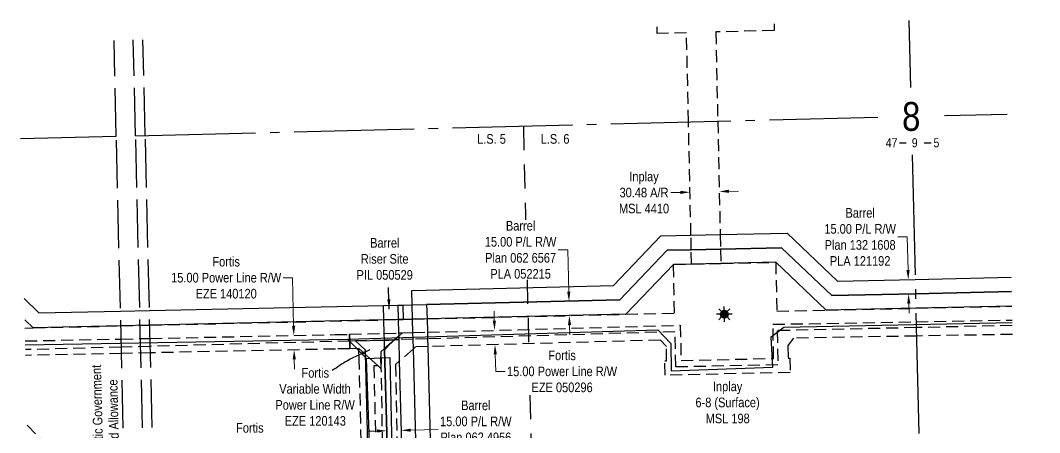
# Model space of a CAD drawing. Extents: x 611907 to 615855, y 5876327 to 5880015.
# Drawn here: x 614291 to 615352, y 5877726 to 5878155 of the extents above; entities that cross this region are included whole.
import ezdxf
from ezdxf.enums import TextEntityAlignment as Align

# ---------------------------------------------------------------- set-up
doc = ezdxf.new("R2010")
doc.units = 0
doc.header["$LTSCALE"] = 5
doc.header["$PDSIZE"] = 0.5
for name, pattern in [('foc-ACCESSROAD', [3.75, 2.5, -1.25]), ('foc-FLOWLINE', [3.75, 2.5, -1.25]), ('foc-LSD', [8, 5, -3]), ('foc-QUARTERLINE', [33, 25, -3, 2, -3]), ('foc-UNSURVEYED', [12.5, 10, -2.5])]:
    doc.linetypes.add(name, pattern=pattern)
doc.layers.get('Defpoints').update_dxf_attribs({"color": 9})
for name, color, linetype in [('10', 1, 'Continuous'), ('9', 3, 'Continuous'), ('AS-POWER', 104, 'foc-POWER'), ('C-FLOWLINE', 13, 'foc-FLOWLINE'), ('C-WS', 13, 'foc-ACCESSROAD'), ('C-WS-S', 8, 'Continuous'), ('F-EZE', 190, 'foc-FLOWLINE'), ('F-RW', 190, 'Continuous'), ('L-QSEC', 8, 'foc-QUARTERLINE'), ('L-ROAD-T', 7, 'Continuous'), ('L-SECLBL', 7, 'Continuous'), ('L-SECTION-LSD', 7, 'foc-LSD'), ('L-TITLEDB', 4, 'Continuous'), ('L-USEC', 7, 'foc-UNSURVEYED')]:
    doc.layers.add(name, color=color, linetype=linetype)
for name, color, linetype, lineweight in [('C-AR-T', 13, 'Continuous', 9), ('F-EZE-T', 190, 'Continuous', 9), ('F-RW-T', 190, 'Continuous', 9), ('F-WS-T', 190, 'Continuous', 9)]:
    doc.layers.add(name, color=color, linetype=linetype, lineweight=lineweight)
doc.styles.add('100L', font='ARIALN.TTF', dxfattribs={"height": 11})
doc.styles.add('80CG', font='ARIALN.TTF', dxfattribs={"height": 10})
doc.styles.add('80L', font='ARIALN.TTF', dxfattribs={"height": 10})
doc.styles.add('foc-LtypeFont', font='ARIALN.TTF', dxfattribs={"height": 7.35})
doc.styles.add('SIMPLEX', font='ARIALN.TTF')
doc.linetypes.add('foc-POWER', pattern='A,6,-1,["P",foc-LtypeFont,S=0.2,R=0,X=-0.625,Y=-0.75],-1.24,4', length=12.24)
doc.dimstyles.new('Compass 5 000', dxfattribs={"dimscale": 5, "dimtxt": 9, "dimasz": 2, "dimexe": 0.2, "dimexo": 0.0625, "dimgap": 0.5, "dimtad": 0, "dimtih": 1, "dimtoh": 1, "dimzin": 0, "dimdsep": 46, "dimtxsty": '80CG', "dimcen": 0.1, "dimse1": 1, "dimse2": 1, "dimclrd": 256, "dimclrt": 256, "dimaunit": 1, "dimadec": 4, "dimazin": 0, "dimtfac": 0.06, "dimtofl": 0, "dimtmove": 0, "dimatfit": 1, "dimfxl": 0.2, "dimtolj": 1, "dimtzin": 0, "dimlwd": -1, "dimarcsym": 0})

# ---------------------------------------------------------------- blocks, each defined once
blk = doc.blocks.new('L-SECLBL')
at = {"layer": '9', "color": 7}
for p, q in [((-5.1, -27.8), (-12.3, -27.8)), ((20.7, -27.8), (13.5, -27.8))]:
    blk.add_line(p, q, dxfattribs=at)
at = {"layer": '10', "color": 2, "style": 'SIMPLEX'}
blk.add_attdef('SEC', text='', height=30, dxfattribs=at).set_placement((0, 0), align=Align.MIDDLE)
at = {"layer": '10', "color": 5, "style": '80L'}
blk.add_attdef('TWP', text='', height=9.5, dxfattribs=at).set_placement((-14.4, -27.4), align=Align.MIDDLE_RIGHT)
blk.add_attdef('RGE', text='', height=9.5, dxfattribs=at).set_placement((3.6, -27.4), align=Align.MIDDLE_CENTER)
blk.add_attdef('MER', text='', height=9.5, dxfattribs=at).set_placement((23.2, -27.4), align=Align.MIDDLE_LEFT)
blk = doc.blocks.new('*D420')
at = {"layer": 'Defpoints', "color": 0, "transparency": 16777216}
for p in [(614810.5, 5877832.9), (614784.8, 5877817.2), (614810.9, 5877817.9)]:
    blk.add_point(p, dxfattribs=at)
at = {"layer": 'F-EZE-T', "transparency": 16777216}
for p, q in [((614784.1, 5877842.2), (614783.9, 5877852.2)), ((614785.1, 5877807.2), (614785.6, 5877789.4)), ((614785.6, 5877789.4), (614795.6, 5877789.4))]:
    blk.add_line(p, q, dxfattribs=at)
for points in [[(614785.8, 5877842.2), (614782.5, 5877842.1), (614784.4, 5877832.2)], [(614786.8, 5877807.2), (614783.5, 5877807.1), (614784.8, 5877817.2)]]:
    blk.add_solid(points, dxfattribs=at)
at = {"layer": 'F-EZE-T', "transparency": 16777216, "insert": (614854.7, 5877789.4), "char_height": 10, "attachment_point": 5, "style": '80CG', "bg_fill": 3, "box_fill_scale": 1.1, "bg_fill_color": 256, "bg_fill_true_color": 13158600, "bg_fill_transparency": 0}
blk.add_mtext('\\A1;Fortis\\P15.00 Power Line R/W\\PEZE 050296', dxfattribs=at)
blk = doc.blocks.new('*D421')
at = {"layer": 'Defpoints', "color": 0, "transparency": 16777216}
for p in [(614487.1, 5877825), (614487.4, 5877810), (614575.7, 5877811.8)]:
    blk.add_point(p, dxfattribs=at)
at = {"layer": 'F-EZE-T', "transparency": 16777216}
for p, q in [((614574.2, 5877886.9), (614564.2, 5877886.9)), ((614575.2, 5877836.8), (614574.2, 5877886.9)), ((614575.9, 5877801.8), (614576.1, 5877791.8))]:
    blk.add_line(p, q, dxfattribs=at)
for points in [[(614576.9, 5877836.9), (614573.5, 5877836.8), (614575.4, 5877826.8)], [(614577.6, 5877801.8), (614574.2, 5877801.8), (614575.7, 5877811.8)]]:
    blk.add_solid(points, dxfattribs=at)
at = {"layer": 'F-EZE-T', "transparency": 16777216, "insert": (614505, 5877886.9), "char_height": 10, "attachment_point": 5, "style": '80CG'}
blk.add_mtext('\\A1;Fortis\\P15.00 Power Line R/W\\PEZE 140120', dxfattribs=at)
blk = doc.blocks.new('*D422')
at = {"layer": 'Defpoints', "color": 0, "transparency": 16777216}
for p in [(614645.3, 5877729.9), (614660.3, 5877730.3), (614645.7, 5877715.3)]:
    blk.add_point(p, dxfattribs=at)
at = {"layer": 'F-EZE-T', "transparency": 16777216}
for p, q in [((614635.7, 5877715.1), (614588.9, 5877713.9)), ((614670.7, 5877716), (614680.7, 5877716.3))]:
    blk.add_line(p, q, dxfattribs=at)
for points in [[(614635.6, 5877716.8), (614635.7, 5877713.4), (614645.7, 5877715.3)], [(614670.6, 5877717.7), (614670.7, 5877714.3), (614660.7, 5877715.7)]]:
    blk.add_solid(points, dxfattribs=at)
at = {"layer": 'F-EZE-T', "transparency": 16777216, "insert": (614529.7, 5877713.9), "char_height": 10, "attachment_point": 5, "style": '80CG'}
blk.add_mtext('\\A1;Fortis\\P15.00 Power Line R/W^JEZE 210028', dxfattribs=at)
blk = doc.blocks.new('*D424')
at = {"layer": 'C-AR-T', "transparency": 16777216}
for p, q in [((614977.9, 5877975.7), (614967.9, 5877975.5)), ((615028.3, 5877976.8), (615038.3, 5877977))]:
    blk.add_line(p, q, dxfattribs=at)
for points in [[(614977.8, 5877977.4), (614977.9, 5877974.1), (614987.9, 5877975.9)], [(615028.3, 5877978.5), (615028.4, 5877975.2), (615018.4, 5877976.6)]]:
    blk.add_solid(points, dxfattribs=at)
at = {"layer": 'Defpoints', "color": 0, "transparency": 16777216}
for p in [(614987.6, 5877989.2), (615018.1, 5877989.9), (614987.9, 5877975.9)]:
    blk.add_point(p, dxfattribs=at)
at = {"layer": 'C-AR-T', "transparency": 16777216, "insert": (614940, 5877975.5), "char_height": 10, "attachment_point": 5, "style": '80CG'}
blk.add_mtext('\\A1;Inplay\\P30.48 A/R\\PMSL 4410', dxfattribs=at)
blk = doc.blocks.new('*D426')
at = {"layer": 'Defpoints', "color": 0, "transparency": 16777216}
for p in [(614861.9, 5877862.3), (614883.2, 5877862.8), (614883.5, 5877848)]:
    blk.add_point(p, dxfattribs=at)
at = {"layer": 'F-RW-T', "transparency": 16777216}
for p, q in [((614860.6, 5877915.9), (614850.6, 5877915.9)), ((614861.6, 5877872.3), (614860.6, 5877915.9)), ((614862.5, 5877837.5), (614862.7, 5877827.5))]:
    blk.add_line(p, q, dxfattribs=at)
for points in [[(614863.3, 5877872.4), (614860, 5877872.3), (614861.9, 5877862.3)], [(614864.1, 5877837.6), (614860.8, 5877837.5), (614862.2, 5877847.5)]]:
    blk.add_solid(points, dxfattribs=at)
at = {"layer": 'F-RW-T', "transparency": 16777216, "insert": (614811.5, 5877915.9), "char_height": 10, "attachment_point": 5, "style": '80CG', "bg_fill": 3, "box_fill_scale": 1.1, "bg_fill_color": 256, "bg_fill_true_color": 13158600, "bg_fill_transparency": 0}
blk.add_mtext('\\A1;Barrel\\P15.00 P/L R/W\\PPlan 062 6567\\PPLA 052215', dxfattribs=at)
blk = doc.blocks.new('*D427')
at = {"layer": 'Defpoints', "color": 0, "transparency": 16777216}
for p in [(614672.1, 5877728.9), (614687.1, 5877729.3), (614687.2, 5877728)]:
    blk.add_point(p, dxfattribs=at)
at = {"layer": 'F-RW-T', "transparency": 16777216}
for p, q in [((614662.2, 5877727.3), (614652.2, 5877727.1)), ((614697.2, 5877728.2), (614725.8, 5877729))]:
    blk.add_line(p, q, dxfattribs=at)
for points in [[(614662.1, 5877729), (614662.2, 5877725.7), (614672.2, 5877727.6)], [(614697.1, 5877729.9), (614697.2, 5877726.6), (614687.2, 5877728)]]:
    blk.add_solid(points, dxfattribs=at)
at = {"layer": 'F-RW-T', "transparency": 16777216, "insert": (614764.9, 5877729), "char_height": 10, "attachment_point": 5, "style": '80CG'}
blk.add_mtext('\\A1;Barrel\\P15.00 P/L R/W\\PPlan 062 4956\\PPLA 052862', dxfattribs=at)
blk = doc.blocks.new('*D429')
at = {"layer": 'Defpoints', "color": 0, "transparency": 16777216}
for p in [(615172, 5877883.9), (615215.1, 5877884.9), (615172.4, 5877869.1)]:
    blk.add_point(p, dxfattribs=at)
at = {"layer": 'F-RW-T', "transparency": 16777216}
for p, q in [((615214.1, 5877929.3), (615204.1, 5877929.3)), ((615214.9, 5877894.9), (615214.1, 5877929.3)), ((615215.7, 5877860), (615215.9, 5877850))]:
    blk.add_line(p, q, dxfattribs=at)
for points in [[(615216.5, 5877894.9), (615213.2, 5877894.8), (615215.1, 5877884.9)], [(615217.3, 5877860.1), (615214, 5877860), (615215.4, 5877870)]]:
    blk.add_solid(points, dxfattribs=at)
at = {"layer": 'F-RW-T', "transparency": 16777216, "insert": (615165, 5877929.3), "char_height": 10, "attachment_point": 5, "style": '80CG'}
blk.add_mtext('\\A1;Barrel\\P15.00 P/L R/W\\PPlan 132 1608\\PPLA 121192', dxfattribs=at)
blk = doc.blocks.new('GAS')
h = blk.add_hatch(color=255)
h.dxf.hatch_style = 1
edge = h.paths.add_edge_path()
edge.add_arc((0, 0), 0.9, 0, 360)
for p, q in [((-0.81, 0), (-1.62, 0)), ((-0.57, 0.57), (-1.14, 1.14)), ((0, 0.81), (0, 1.62)), ((0.57, 0.57), (1.14, 1.14)), ((1.62, 0), (0.81, 0)), ((-0.57, -0.57), (-1.14, -1.14)), ((0, -0.81), (0, -1.62)), ((1.14, -1.14), (0.57, -0.57))]:
    blk.add_line(p, q)
blk.add_circle((0, 0), 0.8)

msp = doc.modelspace()

# ---------------------------------------------------------------- linework, layer by layer
at = {"layer": 'AS-POWER', "flags": 128}
for points in [[(614631.399, 5877823.048), (614954.28, 5877832.659), (614968.003, 5877818.514), (614968.289, 5877789.939), (615073.965, 5877793.795), (615072.266, 5877825.343), (615085.684, 5877835.378), (615323.317, 5877840.461)], [(614295.867, 5877817.022), (614631.399, 5877823.048), (614650.917, 5877802.931)], [(614562.71, 5877513.408), (614557.965, 5877678.332), (614640.344, 5877680.419), (614654.728, 5877695.366), (614650.917, 5877802.931), (614675.232, 5877803.999), (614678.05, 5877676.206)]]:
    msp.add_lwpolyline(points, dxfattribs=at)
at = {"layer": 'C-FLOWLINE'}
msp.add_lwpolyline([(614297.863, 5877733.302), (614401.433, 5877626.92), (614432.363, 5877595.151), (614579.531, 5877443.989), (614606.786, 5877415.994), (614611.84, 5877410.803), (614642.568, 5877379.24), (614743.716, 5877275.743), (614754.453, 5877264.746), (614777.415, 5877241.175), (614920.107, 5877095.09), (614987.048, 5877026.225), (614988.486, 5877024.745), (615019.428, 5876993.178), (615021.667, 5876990.894), (615250.491, 5876757.441), (615351.843, 5876654.037)], dxfattribs=at)
at = {"layer": 'C-WS'}
for points in [[(615075.485, 5878151.185), (615075.659, 5878144.149), (615014.72, 5878142.648), (615016.751, 5878049.756), (615019.331, 5877931.746), (615019.659, 5877916.741), (615019.987, 5877901.771), (614989.516, 5877901.109), (614989.188, 5877916.078), (614988.86, 5877931.083), (614986.282, 5878048.995), (614984.251, 5878141.894), (614953.781, 5878141.147), (614953.609, 5878148.111)], [(614295.449, 5877834.526), (614303.981, 5877834.719), (614395.299, 5877836.77), (614425.455, 5877837.474), (614669.158, 5877842.993), (614684.128, 5877843.322), (614689.191, 5877843.443), (614699.071, 5877843.674), (614714.069, 5877844.027), (614921.222, 5877848.885), (614971.79, 5877850.056), (614970.69, 5877900.7), (614989.516, 5877901.109), (615019.987, 5877901.771), (615077.11, 5877903.012), (615078.22, 5877852.012), (615129.696, 5877853.132), (615222.974, 5877855.161), (615322.912, 5877857.335)], [(615323.396, 5877837.177), (615223.459, 5877834.981), (615078.656, 5877831.8), (615079.428, 5877796.297), (614973.008, 5877793.986), (614972.211, 5877830.693), (614714.619, 5877823.235), (614699.623, 5877822.801), (614684.676, 5877822.369), (614680.222, 5877822.24), (614679.694, 5877822.224), (614674.803, 5877822.084), (614669.698, 5877821.94), (614639.747, 5877821.143), (614633.586, 5877820.978), (614425.98, 5877815.479), (614395.826, 5877814.679), (614295.986, 5877812.034)]]:
    msp.add_lwpolyline(points, dxfattribs=at)
at = {"layer": 'F-EZE'}
for points in [[(614668.568, 5877676.132), (614666.494, 5877792.049), (614666.03, 5877809.753), (614669.952, 5877813.205), (614677.17, 5877819.555), (614680.222, 5877822.24), (614684.579, 5877826.074), (614688.488, 5877829.514), (614699.438, 5877829.817), (614714.434, 5877830.233), (614977.751, 5877837.527), (614978.549, 5877800.791), (615074.965, 5877802.885), (615074.193, 5877838.408), (615223.313, 5877841.053), (615323.261, 5877842.824)], [(614295.77, 5877821.078), (614395.624, 5877823.125), (614425.783, 5877823.743), (614618.41, 5877827.691), (614633.406, 5877827.999), (614633.437, 5877826.919), (614633.596, 5877820.979), (614633.821, 5877813.011), (614618.83, 5877812.701), (614426.141, 5877808.728), (614395.983, 5877808.106), (614296.129, 5877806.047)], [(615323.619, 5877827.935), (615223.67, 5877826.211), (615095.518, 5877823.997), (615089.615, 5877816.237), (615089.955, 5877803.254), (615091.936, 5877803.302), (615092.304, 5877788.312), (614961.923, 5877785.383), (614961.555, 5877800.373), (614963.559, 5877800.422), (614963.276, 5877815.244), (614957.083, 5877821.955), (614714.83, 5877815.243), (614702.134, 5877814.892), (614699.885, 5877812.912), (614685.26, 5877800.045), (614681.374, 5877796.625), (614683.56, 5877676.487)], [(614646.144, 5877697.638), (614643.432, 5877801.586), (614643.128, 5877813.266), (614650.104, 5877806.932), (614651.154, 5877805.978), (614651.154, 5877805.978), (614663.098, 5877795.132), (614658.603, 5877795.03), (614661.479, 5877684.752)]]:
    msp.add_lwpolyline(points, dxfattribs=at)
msp.add_lwpolyline([(614677.17, 5877819.555), (614669.952, 5877813.205), (614666.03, 5877809.753), (614666.494, 5877792.049), (614663.098, 5877795.132), (614651.154, 5877805.978), (614650.104, 5877806.932), (614643.128, 5877813.266), (614633.821, 5877813.011), (614633.594, 5877820.979), (614633.436, 5877826.919), (614633.404, 5877827.999), (614669.513, 5877828.992), (614684.492, 5877829.404), (614688.488, 5877829.514), (614684.579, 5877826.074), (614680.222, 5877822.24), (614677.17, 5877819.555)], close=True, dxfattribs=at)
at = {"layer": 'F-RW'}
for points in [[(614703.484, 5877677.015), (614699.885, 5877812.912), (614699.623, 5877822.802), (614699.438, 5877829.817), (614699.07, 5877843.676), (614698.674, 5877858.662), (614698.277, 5877873.642), (614713.27, 5877873.892), (614908.156, 5877878.65), (614957.617, 5877930.404), (614988.86, 5877931.083), (615019.331, 5877931.745), (615088.88, 5877933.257), (615141.412, 5877883.359), (615222.252, 5877885.166), (615322.189, 5877887.4)], [(614294.72, 5877865.105), (614309.972, 5877850.218), (614394.935, 5877852.055), (614425.092, 5877852.707), (614668.753, 5877857.973), (614683.741, 5877858.305), (614684.741, 5877858.328), (614688.759, 5877858.421), (614698.674, 5877858.662), (614713.674, 5877859.001), (614914.708, 5877863.782), (614964.167, 5877915.534), (614989.188, 5877916.078), (615019.659, 5877916.741), (615082.984, 5877918.117), (615135.581, 5877868.25), (615222.612, 5877870.186), (615322.549, 5877872.409)], [(615322.549, 5877872.409), (615222.612, 5877870.186), (615135.581, 5877868.25), (615082.984, 5877918.117), (615019.659, 5877916.741), (614989.188, 5877916.078), (614964.167, 5877915.535), (614914.708, 5877863.782), (614713.674, 5877858.985), (614714.069, 5877844.031), (614714.434, 5877830.233), (614714.619, 5877823.236), (614714.83, 5877815.243), (614718.473, 5877677.415)], [(615322.912, 5877857.335), (615222.973, 5877855.161), (615129.696, 5877853.133), (615077.11, 5877903.012), (615019.987, 5877901.771), (614989.516, 5877901.109), (614970.69, 5877900.7), (614921.222, 5877848.904), (614714.069, 5877844.031), (614699.07, 5877843.676), (614689.191, 5877843.443), (614684.128, 5877843.321), (614669.162, 5877842.993), (614425.455, 5877837.474), (614395.3, 5877836.77), (614303.981, 5877834.714), (614295.246, 5877843.072)]]:
    msp.add_lwpolyline(points, dxfattribs=at)
for points in [[(614689.191, 5877843.443), (614684.128, 5877843.321), (614669.162, 5877842.993), (614668.753, 5877857.973), (614683.741, 5877858.305), (614684.741, 5877858.328), (614688.759, 5877858.421), (614689.191, 5877843.443)], [(614685.26, 5877800.045), (614688.514, 5877676.576), (614683.56, 5877676.472), (614673.506, 5877676.231), (614669.988, 5877811.996), (614669.952, 5877813.205), (614669.698, 5877821.943), (614669.513, 5877828.992), (614669.162, 5877842.993), (614668.753, 5877857.973), (614683.741, 5877858.305), (614684.128, 5877843.321), (614684.492, 5877829.404), (614684.579, 5877826.074), (614684.676, 5877822.37), (614685.26, 5877800.045)]]:
    msp.add_lwpolyline(points, close=True, dxfattribs=at)
at = {"layer": 'L-QSEC'}
for p, q in [((615215.771, 5878154.723), (615217.453, 5878084.762)), ((614410.695, 5878034.634), (615183.432, 5878053.914)), ((615252.666, 5878055.641), (615318.104, 5878057.274)), ((614290.745, 5878031.788), (614390.592, 5878034.154)), ((615219.135, 5878014.809), (615237.502, 5877250.943))]:
    msp.add_line(p, q, dxfattribs=at)
at = {"layer": 'L-SECTION-LSD'}
msp.add_line((614814.435, 5878044.707), (614833.683, 5877240.94), dxfattribs=at)
at = {"layer": 'L-TITLEDB'}
msp.add_lwpolyline([(614653.261, 5877685.666), (614650.414, 5877795.123), (614650.104, 5877806.932), (614649.986, 5877811.435), (614639.74, 5877821.151), (614669.698, 5877821.944), (614674.803, 5877822.084), (614679.694, 5877822.218), (614677.17, 5877819.555), (614669.988, 5877811.996), (614669.988, 5877811.996), (614673.506, 5877676.222)], dxfattribs=at)
at = {"layer": 'L-USEC'}
for p, q in [((614390.592, 5878034.154), (614388.214, 5878133.849)), ((614410.695, 5878034.634), (614408.317, 5878134.356)), ((614420.746, 5878034.908), (614418.368, 5878134.61)), ((614409.761, 5877230.438), (614390.592, 5878034.154)), ((614429.864, 5877230.936), (614410.695, 5878034.634)), ((614439.915, 5877231.185), (614420.746, 5878034.908))]:
    msp.add_line(p, q, dxfattribs=at)

# ---------------------------------------------------------------- block references
at = {"layer": 'C-WS-S', "color": 3, "xscale": 5.000000000000012, "yscale": 5.000000000000012, "zscale": 5.000000000000012}
msp.add_blockref('GAS', (615023.599, 5877848.938), dxfattribs=at)
at = {"layer": 'L-SECLBL', "color": 3, "xscale": 0.99961778, "yscale": 0.99961778, "zscale": 0.99961778}
msp.add_blockref('L-SECLBL', (615218.174, 5878054.78), dxfattribs=at).add_auto_attribs({'SEC': '8', 'TWP': '47', 'RGE': '9', 'MER': '5'})

# ---------------------------------------------------------------- texts
at = {"layer": 'F-EZE-T', "insert": (614542, 5877792.904), "char_height": 9.99618, "attachment_point": 1, "style": '80L'}
msp.add_mtext_dynamic_manual_height_columns('\\pi41.464;Fortis\\P\\pi18.267;Variable Width \\P\\pi14.206;Power Line R/W\\P\\pi23.97;EZE 120143', width=110.15425, gutter_width=50, heights=[0], dxfattribs=at)
at = {"layer": 'F-RW-T', "insert": (614636.048, 5877928.166), "char_height": 9.99618, "attachment_point": 1, "style": '80L'}
msp.add_mtext_dynamic_manual_height_columns('\\pi18.829;Barrel\\P\\pi9.1328;Riser Site\\P\\pi4.6666;PIL 050529', width=66.52145, gutter_width=50, heights=[0], dxfattribs=at)
at = {"layer": 'F-WS-T', "insert": (614987.083, 5877778.764), "char_height": 9.99618, "attachment_point": 1, "style": '80L'}
msp.add_mtext_dynamic_manual_height_columns('\\pi24.666;Inplay\\P\\pi6.4907;6-8 (Surface)\\P\\pi17.118;MSL 198', width=78.69984, gutter_width=50, heights=[0], dxfattribs=at)
at = {"layer": 'L-ROAD-T', "insert": (614366.089, 5877739.155), "char_height": 9.99618, "width": 132.11466, "attachment_point": 2, "rotation": 91.366247, "style": '80L'}
msp.add_mtext('Theoretic Government Road Allowance', dxfattribs=at)

# ---------------------------------------------------------------- dimensions: what is measured, and where the dimension line sits
at = {"layer": 'C-AR-T'}
dim = msp.add_aligned_dim(p1=(615018.06, 5877989.859), p2=(614987.59, 5877989.193), distance=13.256, text='Inplay\\P30.48 A/R\\PMSL 4410', dimstyle='Compass 5 000', dxfattribs=at)
dim.commit()
dim.dimension.update_dxf_attribs({"geometry": '*D424', "text_midpoint": (614939.982, 5877975.503)})
at = {"layer": 'F-EZE-T'}
for base, p1, p2, angle, text, picture, middle in [((614575.706, 5877811.812), (614487.071, 5877824.999), (614487.38, 5877809.99), 271.181382, 'Fortis\\P15.00 Power Line R/W\\PEZE 140120', '*D421', (614505.016, 5877886.92)), ((614645.682, 5877715.349), (614660.291, 5877730.306), (614645.302, 5877729.915), 181.494123, 'Fortis\\P15.00 Power Line R/W^JEZE 210028', '*D422', (614529.714, 5877713.867))]:
    dim = msp.add_linear_dim(base=base, p1=p1, p2=p2, angle=angle, text=text, dimstyle='Compass 5 000', dxfattribs=at)
    dim.commit()
    dim.dimension.update_dxf_attribs({"geometry": picture, "text_midpoint": middle, "dimtype": 161})
at = {"layer": 'F-RW-T'}
dim = msp.add_linear_dim(base=(615215.105, 5877884.853), p1=(615172.369, 5877869.068), p2=(615172.034, 5877883.877), angle=91.297158, text='Barrel\\P15.00 P/L R/W\\PPlan 132 1608\\PPLA 121192', dimstyle='Compass 5 000', dxfattribs=at)
dim.commit()
dim.dimension.update_dxf_attribs({"geometry": '*D429', "text_midpoint": (615165.013, 5877929.291), "dimtype": 161})

# ---------------------------------------------------------------- leaders
at = {"layer": 'F-EZE-T', "path_type": 1}
msp.add_leader([(614654.571, 5877812.003), (614631.166, 5877800.524), (614615.499, 5877790.271)], dimstyle='Compass 5 000', override={"dimgap": 0.5, "dimtad": 0}, dxfattribs=at)
at = {"layer": 'F-RW-T', "path_type": 1}
msp.add_leader([(614674.738, 5877854.328), (614673.856, 5877876.679)], dimstyle='Compass 5 000', override={"dimgap": 0.5, "dimtad": 0}, dxfattribs=at)

# ---------------------------------------------------------------- next in the draw order: texts
at = {"layer": 'L-SECTION-LSD', "attachment_point": 1, "style": '100L', "bg_fill": 3, "box_fill_scale": 1.5, "bg_fill_color": 256, "bg_fill_transparency": 0}
for s, width, insert, char_height in [('\\pi1.7695;L.S. 5', 30.40114, (614764.491, 5878036.364), 9.99618), ('L.S. 6', 30.48313, (614832.425, 5878036.364), 9.9962)]:
    msp.add_mtext_dynamic_manual_height_columns(s, width=width, gutter_width=55, heights=[0], dxfattribs=dict(at, insert=insert, char_height=char_height))

# ---------------------------------------------------------------- next in the draw order: dimensions: what is measured, and where the dimension line sits
at = {"layer": 'F-EZE-T'}
dim = msp.add_linear_dim(base=(614784.84, 5877817.183), p1=(614810.513, 5877832.894), p2=(614810.928, 5877817.906), angle=271.58707, text='Fortis\\P15.00 Power Line R/W\\PEZE 050296', dimstyle='Compass 5 000', override={"dimtfill": 1}, dxfattribs=at)
dim.commit()
dim.dimension.update_dxf_attribs({"geometry": '*D420', "text_midpoint": (614854.749, 5877789.442), "dimtype": 161})

# ---------------------------------------------------------------- next in the draw order: dimensions: what is measured, and where the dimension line sits
at = {"layer": 'F-RW-T'}
dim = msp.add_linear_dim(base=(614861.875, 5877862.322), p1=(614883.549, 5877848.017), p2=(614883.197, 5877862.829), angle=91.36207, text='Barrel\\P15.00 P/L R/W\\PPlan 062 6567\\PPLA 052215', dimstyle='Compass 5 000', override={"dimtfill": 1}, dxfattribs=at)
dim.commit()
dim.dimension.update_dxf_attribs({"geometry": '*D426', "text_midpoint": (614811.515, 5877915.91), "dimtype": 161})
dim = msp.add_linear_dim(base=(614687.16, 5877727.977), p1=(614672.142, 5877728.872), p2=(614687.126, 5877729.267), angle=1.509754, text='Barrel\\P15.00 P/L R/W\\PPlan 062 4956\\PPLA 052862', dimstyle='Compass 5 000', dxfattribs=at)
dim.commit()
dim.dimension.update_dxf_attribs({"geometry": '*D427', "text_midpoint": (614764.92, 5877728.997), "dimtype": 161})

doc.saveas('drawing.dxf')
